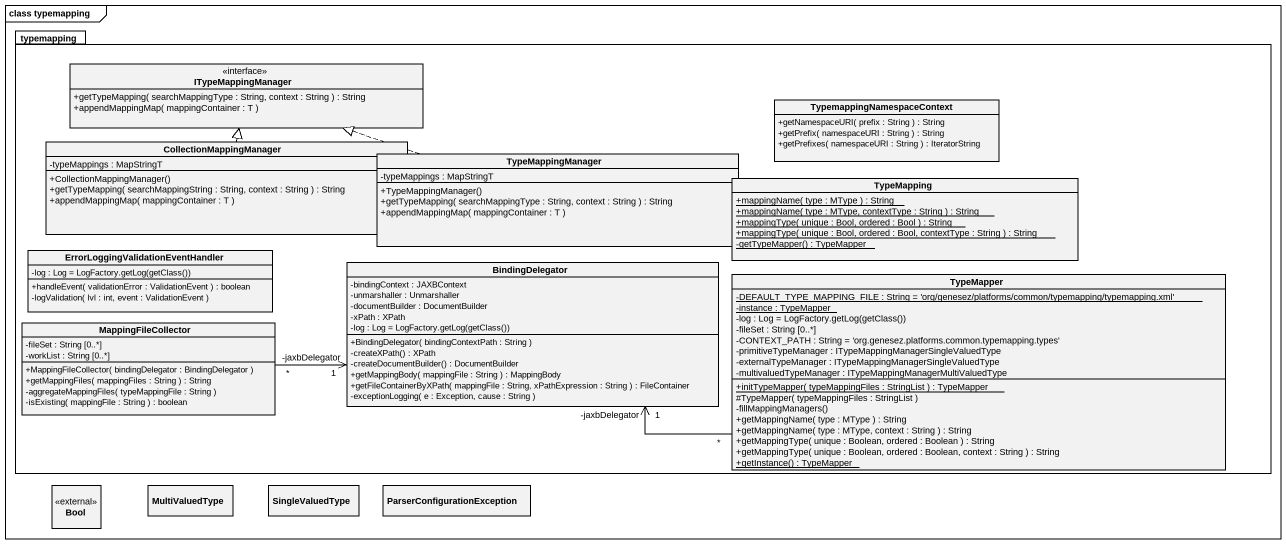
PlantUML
@startuml
mainframe class typemapping
hide circle
hide empty members
skinparam classAttributeIconSize 0
package typemapping {
  interface ITypeMappingManager {
    +getTypeMapping( searchMappingType : String, context : String ) : String
    +appendMappingMap( mappingContainer : T )
  }
  class TypemappingNamespaceContext {
    +getNamespaceURI( prefix : String ) : String
    +getPrefix( namespaceURI : String ) : String
    +getPrefixes( namespaceURI : String ) : IteratorString
  }
  class CollectionMappingManager {
    -typeMappings : MapStringT
    +CollectionMappingManager()
    +getTypeMapping( searchMappingString : String, context : String ) : String
    +appendMappingMap( mappingContainer : T )
  }
  class TypeMappingManager {
    -typeMappings : MapStringT
    +TypeMappingManager()
    +getTypeMapping( searchMappingType : String, context : String ) : String
    +appendMappingMap( mappingContainer : T )
  }
  class TypeMapping {
    {static} +mappingName( type : MType ) : String
    {static} +mappingName( type : MType, contextType : String ) : String
    {static} +mappingType( unique : Bool, ordered : Bool ) : String
    {static} +mappingType( unique : Bool, ordered : Bool, contextType : String ) : String
    {static} -getTypeMapper() : TypeMapper
  }
  class "ErrorLoggingValidationEventHandler" as ErrorLoggingValidationEventH {
    {field} -log : Log = LogFactory.getLog(getClass())
    +handleEvent( validationError : ValidationEvent ) : boolean
    -logValidation( lvl : int, event : ValidationEvent )
  }
  class BindingDelegator {
    -bindingContext : JAXBContext
    -unmarshaller : Unmarshaller
    -documentBuilder : DocumentBuilder
    -xPath : XPath
    {field} -log : Log = LogFactory.getLog(getClass())
    +BindingDelegator( bindingContextPath : String )
    -createXPath() : XPath
    -createDocumentBuilder() : DocumentBuilder
    +getMappingBody( mappingFile : String ) : MappingBody
    +getFileContainerByXPath( mappingFile : String, xPathExpression : String ) : FileContainer
    -exceptionLogging( e : Exception, cause : String )
  }
  class TypeMapper {
    {static} -DEFAULT_TYPE_MAPPING_FILE : String = 'org/genesez/platforms/common/typemapping/typemapping.xml'
    {static} -instance : TypeMapper
    {field} -log : Log = LogFactory.getLog(getClass())
    -fileSet : String [0..*]
    -CONTEXT_PATH : String = 'org.genesez.platforms.common.typemapping.types'
    -primitiveTypeManager : ITypeMappingManagerSingleValuedType
    -externalTypeManager : ITypeMappingManagerSingleValuedType
    -multivaluedTypeManager : ITypeMappingManagerMultiValuedType
    {static} +initTypeMapper( typeMappingFiles : StringList ) : TypeMapper
    #TypeMapper( typeMappingFiles : StringList )
    -fillMappingManagers()
    +getMappingName( type : MType ) : String
    +getMappingName( type : MType, context : String ) : String
    +getMappingType( unique : Boolean, ordered : Boolean ) : String
    +getMappingType( unique : Boolean, ordered : Boolean, context : String ) : String
    {static} +getInstance() : TypeMapper
  }
  class MappingFileCollector {
    -fileSet : String [0..*]
    -workList : String [0..*]
    +MappingFileCollector( bindingDelegator : BindingDelegator )
    +getMappingFiles( mappingFiles : String ) : String
    -aggregateMappingFiles( typeMappingFile : String )
    -isExisting( mappingFile : String ) : boolean
  }
}
class Bool <<external>>
class MultiValuedType
class SingleValuedType
class ParserConfigurationException
CollectionMappingManager .up.|> ITypeMappingManager
TypeMappingManager .left.|> ITypeMappingManager
TypeMapper "*" -left-> "-jaxbDelegator\n1" BindingDelegator
MappingFileCollector "*" -right-> "-jaxbDelegator\n1" BindingDelegator
@enduml
